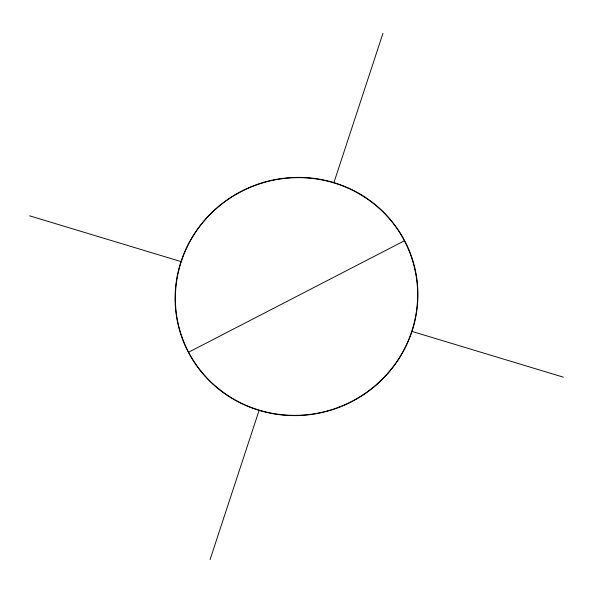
<?xml version="1.0" encoding="UTF-8"?>
<svg xmlns="http://www.w3.org/2000/svg" width="593" height="593" viewBox="0 0 593 593"><rect width="100%" height="100%" fill="white"/><g stroke="black" fill="none" stroke-linecap="round" stroke-linejoin="round"><path stroke-width="0.89" d="M210.063 559.614L259.089 410.386M333.911 182.614L382.937 33.386M188.611 352.22L404.389 240.78M29.65 215.837L180.998 261.587M412.002 331.413L563.35 377.163M272.721 413.395A121.483 118.511 -19.8 0 0 411.26 256.658A121.483 118.511 -19.8 0 0 205.519 219.447A121.483 118.511 -19.8 0 0 272.721 413.395M273.062 413.721A121.75 118.77 -19.8 0 0 411.386 256.198A121.75 118.77 -19.8 0 0 205.052 219.573A121.75 118.77 -19.8 0 0 273.062 413.721"/></g></svg>
